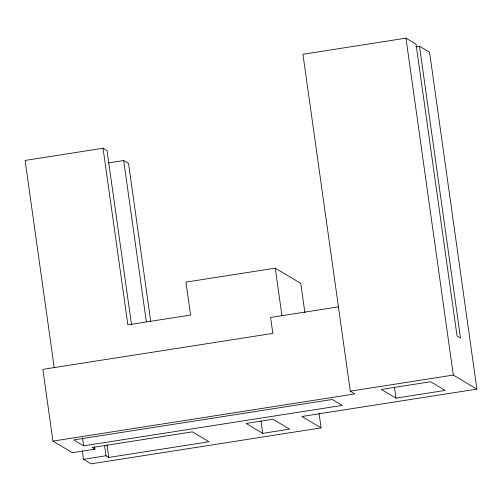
<?xml version="1.0" encoding="UTF-8"?>
<svg xmlns="http://www.w3.org/2000/svg" width="502" height="502" viewBox="0 0 502 502"><rect width="100%" height="100%" fill="white"/><g stroke="black" fill="none" stroke-linecap="round" stroke-linejoin="round"><path stroke-width="0.75" d="M415.763 46.799L419.496 46.215L460.516 338.084L457.046 336.02L416.026 44.151L405.974 38.158L302.944 54.272L350.289 391.177L354.87 393.907L52.942 441.107L42.858 369.359L272.837 333.403L270.597 317.459L338.674 306.816M131.549 324.919L107.051 150.631L103.048 148.247L25.1 160.433L54.216 367.589M108.3 162.949L123.693 160.54L128.543 163.432L150.751 321.449M304.896 312.715L300.767 283.341L275.272 268.156L185.953 282.124L190.578 315.049L127.866 324.85L103.048 148.247M350.289 391.177L453.325 375.069L476.9 389.113L429.549 52.202L419.496 46.215M83.652 445.832L342.176 405.409L332.242 399.492L73.719 439.915L83.652 445.832L82.566 438.114M395.996 398.111L445.167 390.424L430.597 381.746L381.332 389.458L395.996 398.111L394.497 387.481M476.9 389.113L301.922 416.472L321.085 427.88L319.021 413.196M94.589 446.836L94.916 449.171L72.388 452.691L52.942 441.107M82.278 450.752L83.483 459.299L106.01 455.772L108.783 457.429L208.995 441.76L192.354 431.852L92.142 447.52L94.916 449.171M262.753 433.351L289.629 429.154L272.988 419.245L246.112 423.443L262.753 433.351L261.015 421.009M321.085 427.88L91.107 463.842L83.483 459.299M405.974 38.158L453.325 375.069M275.272 268.156L281.961 315.783M123.693 160.54L146.333 321.656M107.039 445.029L108.783 457.429M104.585 445.682L106.01 455.772"/></g></svg>
